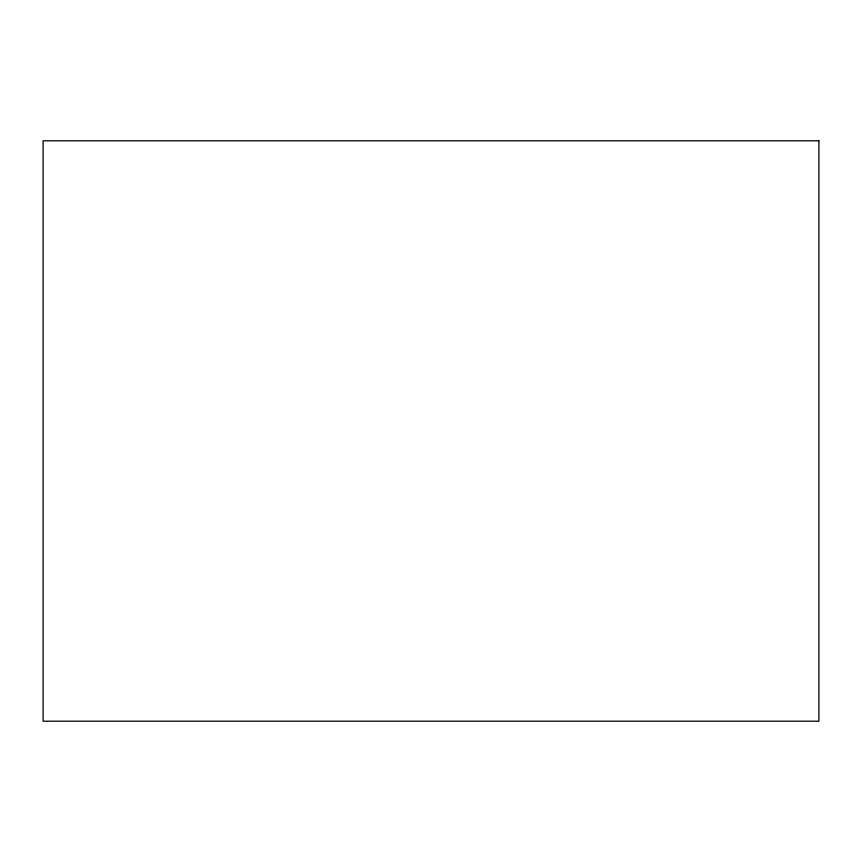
<?xml version="1.0" encoding="UTF-8"?>
<svg xmlns="http://www.w3.org/2000/svg" width="862" height="862" viewBox="0 0 862 862"><rect width="100%" height="100%" fill="white"/><g stroke="black" fill="none" stroke-linecap="round" stroke-linejoin="round"><path stroke-width="1.29" d="M818.9 140.797L43.1 140.797L43.1 721.203L818.9 721.203L818.9 140.797"/></g></svg>
